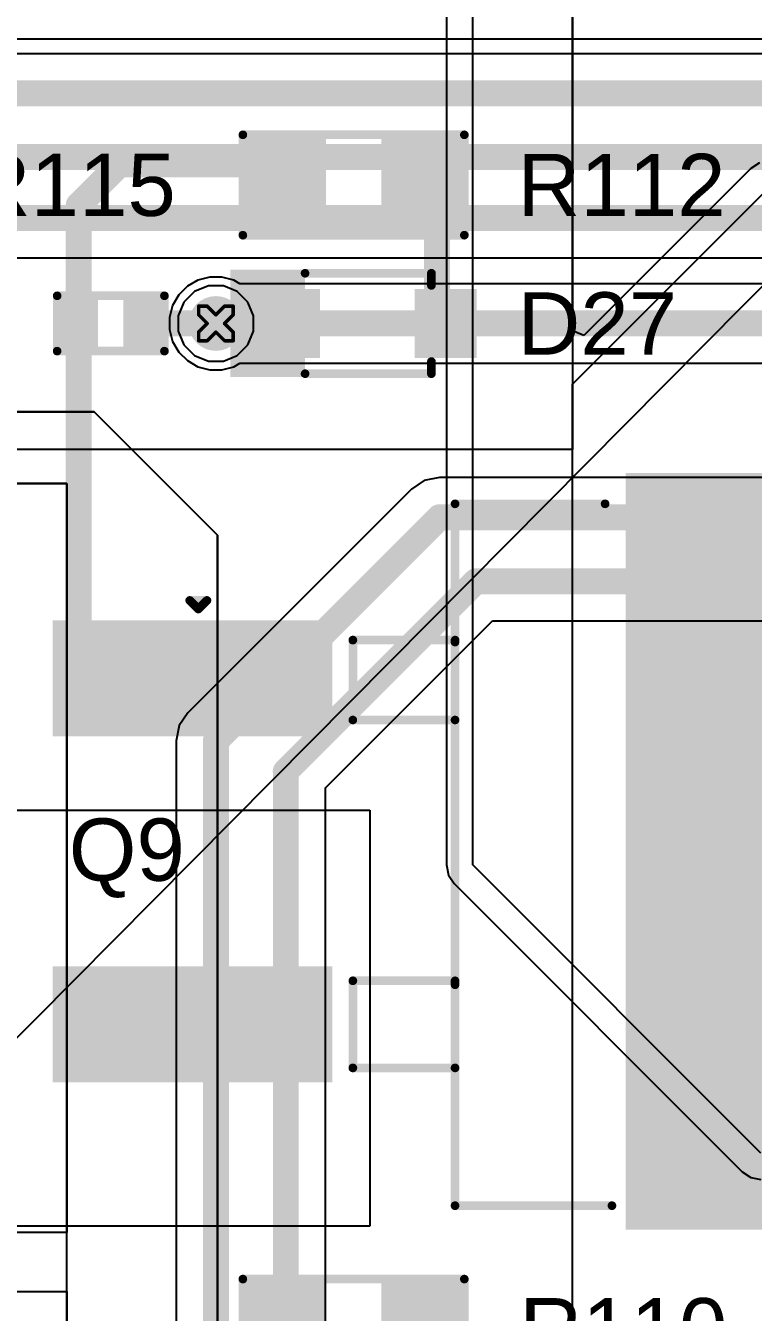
# Model space of a CAD drawing. Header units: inches. Extents: x 0 to 5379, y 0 to 5429.
# Drawn here: x 48.04 to 58.71, y 50.29 to 69.17 of the extents above; entities that cross this region are included whole.
import ezdxf

# ---------------------------------------------------------------- set-up
doc = ezdxf.new("R2010")
doc.units = ezdxf.units.IN
for name, color, linetype in [('Bottom Layer', 5, 'Continuous'), ('Bottom Solder', 6, 'Continuous'), ('Drill Drawing', 1, 'Continuous'), ('GND01', 16, 'Continuous'), ('GND02', 76, 'Continuous'), ('PWR', 156, 'Continuous'), ('SIG 01', 90, 'Continuous'), ('Top Layer', 1, 'Continuous'), ('Top Overlay', 2, 'Continuous'), ('Top Paste', 8, 'Continuous'), ('Top Solder', 216, 'Continuous'), ('Via Holes', 16, 'Continuous')]:
    doc.layers.add(name, color=color, linetype=linetype)
doc.styles.add('Arial', font='', dxfattribs={"height": 0.2})
doc.styles.get('Arial').set_extended_font_data('Arial')

# ---------------------------------------------------------------- blocks, each defined once
blk = doc.blocks.new('R___0805_82')
at = {"layer": 'Top Layer'}
for points in [[(-1.524, 0.635), (-0.508, 0.635), (-0.508, -0.635), (-1.524, -0.635)], [(0.508, 0.635), (1.524, 0.635), (1.524, -0.635), (0.508, -0.635)]]:
    blk.add_hatch(color=1, dxfattribs=at).paths.add_polyline_path(points)
at = {"layer": 'Top Paste'}
for points in [[(-1.524, 0.635), (-0.508, 0.635), (-0.508, -0.635), (-1.524, -0.635)], [(0.508, 0.635), (1.524, 0.635), (1.524, -0.635), (0.508, -0.635)]]:
    blk.add_hatch(color=8, dxfattribs=at).paths.add_polyline_path(points)
at = {"layer": 'Top Solder'}
for points in [[(-1.6256, 0.7366), (-0.4064, 0.7366), (-0.4064, -0.7366), (-1.6256, -0.7366)], [(0.4064, 0.7366), (1.6256, 0.7366), (1.6256, -0.7366), (0.4064, -0.7366)]]:
    blk.add_hatch(color=216, dxfattribs=at).paths.add_polyline_path(points)
at = {"layer": 'Top Overlay'}
for points in [[(1.6256, 0.7366, 0.127, 0.127, 0), (-1.6256, 0.7366, 0.127, 0.127, 0)], [(-1.6256, 0.7366, 0.127, 0.127, 0), (-1.6256, -0.7366, 0.127, 0.127, 0)], [(1.6256, 0.7366, 0.127, 0.127, 0), (1.6256, -0.7366, 0.127, 0.127, 0)], [(1.6256, -0.7366, 0.127, 0.127, 0), (-1.6256, -0.7366, 0.127, 0.127, 0)]]:
    blk.add_lwpolyline(points, format="xyseb", dxfattribs=at)
for points in [[(-1.65735, 0.7366, 0.0635, 0.0635, 1), (-1.59385, 0.7366, 0.0635, 0.0635, 1)], [(-1.65735, 0.7366, 0.0635, 0.0635, 1), (-1.59385, 0.7366, 0.0635, 0.0635, 1)], [(1.59385, 0.7366, 0.0635, 0.0635, 1), (1.65735, 0.7366, 0.0635, 0.0635, 1)], [(1.59385, 0.7366, 0.0635, 0.0635, 1), (1.65735, 0.7366, 0.0635, 0.0635, 1)], [(-1.65735, -0.7366, 0.0635, 0.0635, 1), (-1.59385, -0.7366, 0.0635, 0.0635, 1)], [(-1.65735, -0.7366, 0.0635, 0.0635, 1), (-1.59385, -0.7366, 0.0635, 0.0635, 1)], [(1.59385, -0.7366, 0.0635, 0.0635, 1), (1.65735, -0.7366, 0.0635, 0.0635, 1)], [(1.59385, -0.7366, 0.0635, 0.0635, 1), (1.65735, -0.7366, 0.0635, 0.0635, 1)]]:
    blk.add_lwpolyline(points, format="xyseb", close=True, dxfattribs=at)
blk = doc.blocks.new('R___0402_627')
at = {"layer": 'Top Layer'}
for points in [[(-0.699, -0.318), (-0.699, 0.318), (-0.241, 0.318), (-0.241, -0.318)], [(0.241, -0.318), (0.241, 0.318), (0.699, 0.318), (0.699, -0.318)]]:
    blk.add_hatch(color=1, dxfattribs=at).paths.add_polyline_path(points)
at = {"layer": 'Top Paste'}
for points in [[(-0.699, -0.318), (-0.699, 0.318), (-0.241, 0.318), (-0.241, -0.318)], [(0.241, -0.318), (0.241, 0.318), (0.699, 0.318), (0.699, -0.318)]]:
    blk.add_hatch(color=8, dxfattribs=at).paths.add_polyline_path(points)
at = {"layer": 'Top Solder'}
for points in [[(-0.754, -0.373), (-0.754, 0.373), (-0.186, 0.373), (-0.186, -0.373)], [(0.186, -0.373), (0.186, 0.373), (0.754, 0.373), (0.754, -0.373)]]:
    blk.add_hatch(color=216, dxfattribs=at).paths.add_polyline_path(points)
at = {"layer": 'Top Overlay'}
for points in [[(0.787, 0.406, 0.127, 0.127, 0), (-0.787, 0.406, 0.127, 0.127, 0)], [(-0.787, 0.406, 0.127, 0.127, 0), (-0.787, -0.406, 0.127, 0.127, 0)], [(0.787, 0.406, 0.127, 0.127, 0), (0.787, -0.406, 0.127, 0.127, 0)], [(0.787, -0.406, 0.127, 0.127, 0), (-0.787, -0.406, 0.127, 0.127, 0)], [(0.813, -0.432, 0.00323, 0.00323, 0), (-0.813, -0.432, 0.00323, 0.00323, 0)]]:
    blk.add_lwpolyline(points, format="xyseb", dxfattribs=at)
for points in [[(-0.819, 0.406, 0.0635, 0.0635, 1), (-0.756, 0.406, 0.0635, 0.0635, 1)], [(-0.819, 0.406, 0.0635, 0.0635, 1), (-0.756, 0.406, 0.0635, 0.0635, 1)], [(0.756, 0.406, 0.0635, 0.0635, 1), (0.819, 0.406, 0.0635, 0.0635, 1)], [(0.756, 0.406, 0.0635, 0.0635, 1), (0.819, 0.406, 0.0635, 0.0635, 1)], [(-0.819, -0.406, 0.0635, 0.0635, 1), (-0.756, -0.406, 0.0635, 0.0635, 1)], [(-0.819, -0.406, 0.0635, 0.0635, 1), (-0.756, -0.406, 0.0635, 0.0635, 1)], [(0.756, -0.406, 0.0635, 0.0635, 1), (0.819, -0.406, 0.0635, 0.0635, 1)], [(0.756, -0.406, 0.0635, 0.0635, 1), (0.819, -0.406, 0.0635, 0.0635, 1)], [(-0.814, -0.432, 0.00161, 0.00161, 1), (-0.812, -0.432, 0.00161, 0.00161, 1)], [(0.812, -0.432, 0.00161, 0.00161, 1), (0.814, -0.432, 0.00161, 0.00161, 1)]]:
    blk.add_lwpolyline(points, format="xyseb", close=True, dxfattribs=at)
blk = doc.blocks.new('R___0805_629')
at = {"layer": 'Top Layer'}
for points in [[(-1.524, 0.635), (-0.508, 0.635), (-0.508, -0.635), (-1.524, -0.635)], [(0.508, 0.635), (1.524, 0.635), (1.524, -0.635), (0.508, -0.635)]]:
    blk.add_hatch(color=1, dxfattribs=at).paths.add_polyline_path(points)
at = {"layer": 'Top Paste'}
for points in [[(-1.524, 0.635), (-0.508, 0.635), (-0.508, -0.635), (-1.524, -0.635)], [(0.508, 0.635), (1.524, 0.635), (1.524, -0.635), (0.508, -0.635)]]:
    blk.add_hatch(color=8, dxfattribs=at).paths.add_polyline_path(points)
at = {"layer": 'Top Solder'}
for points in [[(-1.6256, 0.7366), (-0.4064, 0.7366), (-0.4064, -0.7366), (-1.6256, -0.7366)], [(0.4064, 0.7366), (1.6256, 0.7366), (1.6256, -0.7366), (0.4064, -0.7366)]]:
    blk.add_hatch(color=216, dxfattribs=at).paths.add_polyline_path(points)
at = {"layer": 'Top Overlay'}
for points in [[(1.6256, 0.7366, 0.127, 0.127, 0), (-1.6256, 0.7366, 0.127, 0.127, 0)], [(-1.6256, 0.7366, 0.127, 0.127, 0), (-1.6256, -0.7366, 0.127, 0.127, 0)], [(1.6256, 0.7366, 0.127, 0.127, 0), (1.6256, -0.7366, 0.127, 0.127, 0)], [(1.6256, -0.7366, 0.127, 0.127, 0), (-1.6256, -0.7366, 0.127, 0.127, 0)]]:
    blk.add_lwpolyline(points, format="xyseb", dxfattribs=at)
for points in [[(-1.65735, 0.7366, 0.0635, 0.0635, 1), (-1.59385, 0.7366, 0.0635, 0.0635, 1)], [(-1.65735, 0.7366, 0.0635, 0.0635, 1), (-1.59385, 0.7366, 0.0635, 0.0635, 1)], [(1.59385, 0.7366, 0.0635, 0.0635, 1), (1.65735, 0.7366, 0.0635, 0.0635, 1)], [(1.59385, 0.7366, 0.0635, 0.0635, 1), (1.65735, 0.7366, 0.0635, 0.0635, 1)], [(-1.65735, -0.7366, 0.0635, 0.0635, 1), (-1.59385, -0.7366, 0.0635, 0.0635, 1)], [(-1.65735, -0.7366, 0.0635, 0.0635, 1), (-1.59385, -0.7366, 0.0635, 0.0635, 1)], [(1.59385, -0.7366, 0.0635, 0.0635, 1), (1.65735, -0.7366, 0.0635, 0.0635, 1)], [(1.59385, -0.7366, 0.0635, 0.0635, 1), (1.65735, -0.7366, 0.0635, 0.0635, 1)]]:
    blk.add_lwpolyline(points, format="xyseb", close=True, dxfattribs=at)
blk = doc.blocks.new('H2PAK_2_764')
at = {"layer": 'Top Layer'}
for points in [[(-5.5, 0.828), (-5.5, 10.328), (5.5, 10.328), (5.5, 0.828)], [(-3.34, -3.578), (-1.74, -3.578), (-1.74, -7.578), (-3.34, -7.578)], [(1.74, -3.578), (3.34, -3.578), (3.34, -7.578), (1.74, -7.578)]]:
    blk.add_hatch(color=1, dxfattribs=at).paths.add_polyline_path(points)
at = {"layer": 'Top Paste'}
for points in [[(-5.5, 0.828), (-5.5, 10.328), (5.5, 10.328), (5.5, 0.828)], [(-3.34, -3.578), (-1.74, -3.578), (-1.74, -7.578), (-3.34, -7.578)], [(1.74, -3.578), (3.34, -3.578), (3.34, -7.578), (1.74, -7.578)]]:
    blk.add_hatch(color=8, dxfattribs=at).paths.add_polyline_path(points)
at = {"layer": 'Top Solder'}
for points in [[(-5.551, 0.778), (-5.551, 10.379), (5.551, 10.379), (5.551, 0.778)], [(-3.391, -3.528), (-1.689, -3.528), (-1.689, -7.629), (-3.391, -7.629)], [(1.689, -3.528), (3.391, -3.528), (3.391, -7.629), (1.689, -7.629)]]:
    blk.add_hatch(color=216, dxfattribs=at).paths.add_polyline_path(points)
at = {"layer": 'Top Overlay'}
for points in [[(5.2, -1.725, 0.127, 0.127, 0), (5.2, 0.578, 0.127, 0.127, 0)], [(-5.1, -1.725, 0.127, 0.127, 0), (-5.1, 0.478, 0.127, 0.127, 0)], [(5.2, -1.725, 0.127, 0.127, 0), (-5.1, -1.725, 0.127, 0.127, 0)], [(-3.1, -3.225, 0.127, 0.127, 0), (-3.1, -1.725, 0.127, 0.127, 0)], [(-3.07, -1.725, 0.127, 0.127, 0), (-3.1, -1.725, 0.127, 0.127, 0)], [(-1.927, -3.225, 0.127, 0.127, 0), (-1.927, -1.725, 0.127, 0.127, 0)], [(1.9, -3.225, 0.127, 0.127, 0), (1.9, -1.725, 0.127, 0.127, 0)], [(1.959, -1.725, 0.127, 0.127, 0), (1.9, -1.725, 0.127, 0.127, 0)], [(3.178, -3.225, 0.127, 0.127, 0), (3.178, -1.725, 0.127, 0.127, 0)], [(-1.927, -3.225, 0.127, 0.127, 0), (-3.1, -3.225, 0.127, 0.127, 0)], [(3.178, -3.225, 0.127, 0.127, 0), (1.9, -3.225, 0.127, 0.127, 0)], [(-3.556, -5.493, 0.127, 0.127, 0), (-3.683, -5.366, 0.127, 0.127, 0)], [(-3.683, -5.62, 0.127, 0.127, 0), (-3.683, -5.366, 0.127, 0.127, 0)], [(-3.683, -5.62, 0.127, 0.127, 0), (-3.556, -5.493, 0.127, 0.127, 0)]]:
    blk.add_lwpolyline(points, format="xyseb", dxfattribs=at)
for points in [[(5.168, 0.578, 0.0635, 0.0635, 1), (5.232, 0.578, 0.0635, 0.0635, 1)], [(-5.132, 0.478, 0.0635, 0.0635, 1), (-5.068, 0.478, 0.0635, 0.0635, 1)], [(-5.132, -1.725, 0.0635, 0.0635, 1), (-5.068, -1.725, 0.0635, 0.0635, 1)], [(-5.132, -1.725, 0.0635, 0.0635, 1), (-5.068, -1.725, 0.0635, 0.0635, 1)], [(-3.132, -1.725, 0.0635, 0.0635, 1), (-3.068, -1.725, 0.0635, 0.0635, 1)], [(-3.132, -1.725, 0.0635, 0.0635, 1), (-3.068, -1.725, 0.0635, 0.0635, 1)], [(-3.102, -1.725, 0.0635, 0.0635, 1), (-3.039, -1.725, 0.0635, 0.0635, 1)], [(-1.959, -1.725, 0.0635, 0.0635, 1), (-1.896, -1.725, 0.0635, 0.0635, 1)], [(1.868, -1.725, 0.0635, 0.0635, 1), (1.932, -1.725, 0.0635, 0.0635, 1)], [(1.868, -1.725, 0.0635, 0.0635, 1), (1.932, -1.725, 0.0635, 0.0635, 1)], [(1.927, -1.725, 0.0635, 0.0635, 1), (1.99, -1.725, 0.0635, 0.0635, 1)], [(3.146, -1.725, 0.0635, 0.0635, 1), (3.21, -1.725, 0.0635, 0.0635, 1)], [(5.168, -1.725, 0.0635, 0.0635, 1), (5.232, -1.725, 0.0635, 0.0635, 1)], [(5.168, -1.725, 0.0635, 0.0635, 1), (5.232, -1.725, 0.0635, 0.0635, 1)], [(-3.132, -3.225, 0.0635, 0.0635, 1), (-3.068, -3.225, 0.0635, 0.0635, 1)], [(-3.132, -3.225, 0.0635, 0.0635, 1), (-3.068, -3.225, 0.0635, 0.0635, 1)], [(-1.959, -3.225, 0.0635, 0.0635, 1), (-1.896, -3.225, 0.0635, 0.0635, 1)], [(-1.959, -3.225, 0.0635, 0.0635, 1), (-1.896, -3.225, 0.0635, 0.0635, 1)], [(1.868, -3.225, 0.0635, 0.0635, 1), (1.932, -3.225, 0.0635, 0.0635, 1)], [(1.868, -3.225, 0.0635, 0.0635, 1), (1.932, -3.225, 0.0635, 0.0635, 1)], [(3.146, -3.225, 0.0635, 0.0635, 1), (3.21, -3.225, 0.0635, 0.0635, 1)], [(3.146, -3.225, 0.0635, 0.0635, 1), (3.21, -3.225, 0.0635, 0.0635, 1)], [(-3.714, -5.366, 0.0635, 0.0635, 1), (-3.651, -5.366, 0.0635, 0.0635, 1)], [(-3.714, -5.366, 0.0635, 0.0635, 1), (-3.651, -5.366, 0.0635, 0.0635, 1)], [(-3.587, -5.493, 0.0635, 0.0635, 1), (-3.524, -5.493, 0.0635, 0.0635, 1)], [(-3.587, -5.493, 0.0635, 0.0635, 1), (-3.524, -5.493, 0.0635, 0.0635, 1)], [(-3.714, -5.62, 0.0635, 0.0635, 1), (-3.651, -5.62, 0.0635, 0.0635, 1)], [(-3.714, -5.62, 0.0635, 0.0635, 1), (-3.651, -5.62, 0.0635, 0.0635, 1)]]:
    blk.add_lwpolyline(points, format="xyseb", close=True, dxfattribs=at)
blk = doc.blocks.new('SOD_323_905')
at = {"layer": 'Top Layer'}
for points in [[(-0.75, -0.45), (-1.55, -0.45), (-1.55, 0.45), (-0.75, 0.45)], [(1.55, -0.45), (0.75, -0.45), (0.75, 0.45), (1.55, 0.45)]]:
    blk.add_hatch(color=1, dxfattribs=at).paths.add_polyline_path(points)
at = {"layer": 'Top Overlay'}
for points in [[(-2.009, 0.483), (-0.917, 0.483), (-0.917, 0.788), (-2.009, 0.788)], [(-2.009, -0.508), (-1.577, -0.508), (-1.577, 0.508), (-2.009, 0.508)], [(-2.009, -0.787), (-0.917, -0.787), (-0.917, -0.482), (-2.009, -0.482)]]:
    blk.add_hatch(color=2, dxfattribs=at).paths.add_polyline_path(points)
at = {"layer": 'Top Paste'}
for points in [[(-0.75, -0.45), (-1.55, -0.45), (-1.55, 0.45), (-0.75, 0.45)], [(1.55, -0.45), (0.75, -0.45), (0.75, 0.45), (1.55, 0.45)]]:
    blk.add_hatch(color=8, dxfattribs=at).paths.add_polyline_path(points)
at = {"layer": 'Top Solder'}
for points in [[(-0.695, -0.505), (-1.605, -0.505), (-1.605, 0.505), (-0.695, 0.505)], [(1.605, -0.505), (0.695, -0.505), (0.695, 0.505), (1.605, 0.505)]]:
    blk.add_hatch(color=216, dxfattribs=at).paths.add_polyline_path(points)
at = {"layer": 'Top Overlay'}
for points in [[(-0.914, 0.737, 0.127, 0.127, 0), (0.94, 0.737, 0.127, 0.127, 0)], [(0.94, 0.559, 0.127, 0.127, 0), (0.94, 0.737, 0.127, 0.127, 0)], [(0.94, -0.737, 0.127, 0.127, 0), (0.94, -0.559, 0.127, 0.127, 0)], [(-0.914, -0.737, 0.127, 0.127, 0), (0.94, -0.737, 0.127, 0.127, 0)]]:
    blk.add_lwpolyline(points, format="xyseb", dxfattribs=at)
for points in [[(-0.946, 0.737, 0.0635, 0.0635, 1), (-0.883, 0.737, 0.0635, 0.0635, 1)], [(0.908, 0.737, 0.0635, 0.0635, 1), (0.972, 0.737, 0.0635, 0.0635, 1)], [(0.908, 0.737, 0.0635, 0.0635, 1), (0.972, 0.737, 0.0635, 0.0635, 1)], [(0.908, 0.559, 0.0635, 0.0635, 1), (0.972, 0.559, 0.0635, 0.0635, 1)], [(0.908, -0.559, 0.0635, 0.0635, 1), (0.972, -0.559, 0.0635, 0.0635, 1)], [(-0.946, -0.737, 0.0635, 0.0635, 1), (-0.883, -0.737, 0.0635, 0.0635, 1)], [(0.908, -0.737, 0.0635, 0.0635, 1), (0.972, -0.737, 0.0635, 0.0635, 1)], [(0.908, -0.737, 0.0635, 0.0635, 1), (0.972, -0.737, 0.0635, 0.0635, 1)]]:
    blk.add_lwpolyline(points, format="xyseb", close=True, dxfattribs=at)

msp = doc.modelspace()

# ---------------------------------------------------------------- hatches: boundary and pattern name
at = {"layer": 'Bottom Layer'}
h = msp.add_hatch(color=5, dxfattribs=at)
edge = h.paths.add_edge_path()
edge.add_arc((50.827, 64.803), 0.3, 0, 360)
at = {"layer": 'Bottom Solder'}
h = msp.add_hatch(color=6, dxfattribs=at)
edge = h.paths.add_edge_path()
edge.add_arc((50.827, 64.803), 0.402, 0, 360)
at = {"layer": 'GND01'}
h = msp.add_hatch(color=16, dxfattribs=at)
edge = h.paths.add_edge_path()
edge.add_arc((50.827, 64.803), 0.3, 0, 360)
at = {"layer": 'GND02'}
h = msp.add_hatch(color=76, dxfattribs=at)
edge = h.paths.add_edge_path()
edge.add_arc((50.827, 64.803), 0.3, 0, 360)
at = {"layer": 'PWR'}
h = msp.add_hatch(color=156, dxfattribs=at)
edge = h.paths.add_edge_path()
edge.add_arc((50.827, 64.803), 0.3, 0, 360)
at = {"layer": 'SIG 01'}
h = msp.add_hatch(color=90, dxfattribs=at)
edge = h.paths.add_edge_path()
edge.add_arc((50.827, 64.803), 0.3, 0, 360)
at = {"layer": 'Top Layer'}
h = msp.add_hatch(color=1, dxfattribs=at)
edge = h.paths.add_edge_path()
edge.add_arc((50.827, 64.803), 0.3, 0, 360)
at = {"layer": 'Top Solder'}
h = msp.add_hatch(color=216, dxfattribs=at)
edge = h.paths.add_edge_path()
edge.add_arc((50.827, 64.803), 0.402, 0, 360)
at = {"layer": 'Via Holes'}
h = msp.add_hatch(color=7, dxfattribs=at)
edge = h.paths.add_edge_path()
edge.add_arc((50.827, 64.803), 0.15, 0, 360)

# ---------------------------------------------------------------- linework, layer by layer
at = {"layer": 'Bottom Layer'}
for p, q in [((50.716, 65.357), (50.513, 65.272)), ((50.937, 65.357), (50.716, 65.357)), ((51.14, 65.272), (50.937, 65.357)), ((50.513, 65.272), (50.357, 65.116)), ((51.296, 65.116), (51.14, 65.272)), ((50.357, 65.116), (50.273, 64.913)), ((51.381, 64.913), (51.296, 65.116)), ((50.273, 64.913), (50.273, 64.692)), ((51.381, 64.692), (51.381, 64.913)), ((50.273, 64.692), (50.357, 64.489)), ((51.296, 64.489), (51.381, 64.692)), ((50.357, 64.489), (50.513, 64.333)), ((51.14, 64.333), (51.296, 64.489)), ((50.513, 64.333), (50.716, 64.249)), ((50.716, 64.249), (50.937, 64.249)), ((50.937, 64.249), (51.14, 64.333)), ((25.532, 63.507), (49.038, 63.507)), ((49.038, 63.507), (25.532, 63.507)), ((49.038, 63.507), (50.851, 61.694)), ((50.851, 61.694), (49.038, 63.507)), ((48.641, 62.456), (26.619, 62.456)), ((26.619, 62.456), (48.641, 62.456)), ((48.641, 0.388), (48.641, 62.456)), ((48.641, 62.456), (48.641, 51.46)), ((50.851, 61.694), (50.851, 0.388)), ((50.851, 48.259), (50.851, 61.694)), ((48.641, 51.46), (36.754, 51.46)), ((37.541, 50.597), (48.641, 50.597)), ((48.641, 50.597), (48.641, 10.492))]:
    msp.add_line(p, q, dxfattribs=at)
at = {"layer": 'Bottom Solder'}
msp.add_line((6.245, 12.319), (5379.208, 5429.208), dxfattribs=at)
at = {"layer": 'Drill Drawing'}
for points in [[(50.573, 64.93, 0.0508, 0.0508, 0), (50.573, 65.057, 0.0508, 0.0508, 0)], [(50.573, 65.057, 0.0508, 0.0508, 0), (50.7, 65.057, 0.0508, 0.0508, 0)], [(50.573, 64.93, 0.0508, 0.0508, 0), (50.7, 64.803, 0.0508, 0.0508, 0)], [(50.7, 65.057, 0.0508, 0.0508, 0), (50.827, 64.93, 0.0508, 0.0508, 0)], [(50.827, 64.93, 0.0508, 0.0508, 0), (50.954, 65.057, 0.0508, 0.0508, 0)], [(50.954, 65.057, 0.0508, 0.0508, 0), (51.081, 65.057, 0.0508, 0.0508, 0)], [(50.954, 64.803, 0.0508, 0.0508, 0), (51.081, 64.93, 0.0508, 0.0508, 0)], [(51.081, 64.93, 0.0508, 0.0508, 0), (51.081, 65.057, 0.0508, 0.0508, 0)], [(50.573, 64.676, 0.0508, 0.0508, 0), (50.7, 64.803, 0.0508, 0.0508, 0)], [(50.954, 64.803, 0.0508, 0.0508, 0), (51.081, 64.676, 0.0508, 0.0508, 0)], [(50.573, 64.549, 0.0508, 0.0508, 0), (50.573, 64.676, 0.0508, 0.0508, 0)], [(50.573, 64.549, 0.0508, 0.0508, 0), (50.7, 64.549, 0.0508, 0.0508, 0)], [(50.7, 64.549, 0.0508, 0.0508, 0), (50.827, 64.676, 0.0508, 0.0508, 0)], [(50.827, 64.676, 0.0508, 0.0508, 0), (50.954, 64.549, 0.0508, 0.0508, 0)], [(50.954, 64.549, 0.0508, 0.0508, 0), (51.081, 64.549, 0.0508, 0.0508, 0)], [(51.081, 64.549, 0.0508, 0.0508, 0), (51.081, 64.676, 0.0508, 0.0508, 0)]]:
    msp.add_lwpolyline(points, format="xyseb", dxfattribs=at)
for points in [[(50.56, 65.057, 0.0254, 0.0254, 1), (50.585, 65.057, 0.0254, 0.0254, 1)], [(50.56, 65.057, 0.0254, 0.0254, 1), (50.585, 65.057, 0.0254, 0.0254, 1)], [(50.56, 64.93, 0.0254, 0.0254, 1), (50.585, 64.93, 0.0254, 0.0254, 1)], [(50.56, 64.93, 0.0254, 0.0254, 1), (50.585, 64.93, 0.0254, 0.0254, 1)], [(50.687, 65.057, 0.0254, 0.0254, 1), (50.712, 65.057, 0.0254, 0.0254, 1)], [(50.687, 65.057, 0.0254, 0.0254, 1), (50.712, 65.057, 0.0254, 0.0254, 1)], [(50.814, 64.93, 0.0254, 0.0254, 1), (50.839, 64.93, 0.0254, 0.0254, 1)], [(50.814, 64.93, 0.0254, 0.0254, 1), (50.839, 64.93, 0.0254, 0.0254, 1)], [(50.941, 65.057, 0.0254, 0.0254, 1), (50.966, 65.057, 0.0254, 0.0254, 1)], [(50.941, 65.057, 0.0254, 0.0254, 1), (50.966, 65.057, 0.0254, 0.0254, 1)], [(51.068, 65.057, 0.0254, 0.0254, 1), (51.093, 65.057, 0.0254, 0.0254, 1)], [(51.068, 65.057, 0.0254, 0.0254, 1), (51.093, 65.057, 0.0254, 0.0254, 1)], [(51.068, 64.93, 0.0254, 0.0254, 1), (51.093, 64.93, 0.0254, 0.0254, 1)], [(51.068, 64.93, 0.0254, 0.0254, 1), (51.093, 64.93, 0.0254, 0.0254, 1)], [(50.687, 64.803, 0.0254, 0.0254, 1), (50.712, 64.803, 0.0254, 0.0254, 1)], [(50.687, 64.803, 0.0254, 0.0254, 1), (50.712, 64.803, 0.0254, 0.0254, 1)], [(50.941, 64.803, 0.0254, 0.0254, 1), (50.966, 64.803, 0.0254, 0.0254, 1)], [(50.941, 64.803, 0.0254, 0.0254, 1), (50.966, 64.803, 0.0254, 0.0254, 1)], [(50.56, 64.676, 0.0254, 0.0254, 1), (50.585, 64.676, 0.0254, 0.0254, 1)], [(50.56, 64.676, 0.0254, 0.0254, 1), (50.585, 64.676, 0.0254, 0.0254, 1)], [(50.56, 64.549, 0.0254, 0.0254, 1), (50.585, 64.549, 0.0254, 0.0254, 1)], [(50.56, 64.549, 0.0254, 0.0254, 1), (50.585, 64.549, 0.0254, 0.0254, 1)], [(50.687, 64.549, 0.0254, 0.0254, 1), (50.712, 64.549, 0.0254, 0.0254, 1)], [(50.687, 64.549, 0.0254, 0.0254, 1), (50.712, 64.549, 0.0254, 0.0254, 1)], [(50.814, 64.676, 0.0254, 0.0254, 1), (50.839, 64.676, 0.0254, 0.0254, 1)], [(50.814, 64.676, 0.0254, 0.0254, 1), (50.839, 64.676, 0.0254, 0.0254, 1)], [(50.941, 64.549, 0.0254, 0.0254, 1), (50.966, 64.549, 0.0254, 0.0254, 1)], [(50.941, 64.549, 0.0254, 0.0254, 1), (50.966, 64.549, 0.0254, 0.0254, 1)], [(51.068, 64.676, 0.0254, 0.0254, 1), (51.093, 64.676, 0.0254, 0.0254, 1)], [(51.068, 64.676, 0.0254, 0.0254, 1), (51.093, 64.676, 0.0254, 0.0254, 1)], [(51.068, 64.549, 0.0254, 0.0254, 1), (51.093, 64.549, 0.0254, 0.0254, 1)], [(51.068, 64.549, 0.0254, 0.0254, 1), (51.093, 64.549, 0.0254, 0.0254, 1)]]:
    msp.add_lwpolyline(points, format="xyseb", close=True, dxfattribs=at)
at = {"layer": 'GND01'}
for p, q in [((50.716, 65.357), (50.513, 65.272)), ((50.937, 65.357), (50.716, 65.357)), ((51.14, 65.272), (50.937, 65.357)), ((50.513, 65.272), (50.357, 65.116)), ((51.296, 65.116), (51.14, 65.272)), ((50.357, 65.116), (50.273, 64.913)), ((51.381, 64.913), (51.296, 65.116)), ((50.273, 64.913), (50.273, 64.692)), ((51.381, 64.692), (51.381, 64.913)), ((50.273, 64.692), (50.357, 64.489)), ((51.296, 64.489), (51.381, 64.692)), ((50.357, 64.489), (50.513, 64.333)), ((51.14, 64.333), (51.296, 64.489)), ((50.513, 64.333), (50.716, 64.249)), ((50.716, 64.249), (50.937, 64.249)), ((50.937, 64.249), (51.14, 64.333))]:
    msp.add_line(p, q, dxfattribs=at)
at = {"layer": 'GND02'}
for p, q in [((50.716, 65.357), (50.513, 65.272)), ((50.937, 65.357), (50.716, 65.357)), ((51.14, 65.272), (50.937, 65.357)), ((50.513, 65.272), (50.357, 65.116)), ((51.296, 65.116), (51.14, 65.272)), ((50.357, 65.116), (50.273, 64.913)), ((51.381, 64.913), (51.296, 65.116)), ((50.273, 64.913), (50.273, 64.692)), ((51.381, 64.692), (51.381, 64.913)), ((50.273, 64.692), (50.357, 64.489)), ((51.296, 64.489), (51.381, 64.692)), ((50.357, 64.489), (50.513, 64.333)), ((51.14, 64.333), (51.296, 64.489)), ((50.513, 64.333), (50.716, 64.249)), ((50.716, 64.249), (50.937, 64.249)), ((50.937, 64.249), (51.14, 64.333))]:
    msp.add_line(p, q, dxfattribs=at)
at = {"layer": 'PWR'}
for p, q in [((54.21, 99.379), (54.21, 56.857)), ((54.598, 56.857), (54.598, 99.379)), ((50.716, 65.357), (50.513, 65.272)), ((50.937, 65.357), (50.716, 65.357)), ((51.14, 65.272), (50.937, 65.357)), ((50.513, 65.272), (50.357, 65.116)), ((51.296, 65.116), (51.14, 65.272)), ((50.357, 65.116), (50.273, 64.913)), ((51.381, 64.913), (51.296, 65.116)), ((50.273, 64.913), (50.273, 64.692)), ((51.381, 64.692), (51.381, 64.913)), ((50.273, 64.692), (50.357, 64.489)), ((51.296, 64.489), (51.381, 64.692)), ((50.357, 64.489), (50.513, 64.333)), ((51.14, 64.333), (51.296, 64.489)), ((50.513, 64.333), (50.716, 64.249)), ((50.716, 64.249), (50.937, 64.249)), ((50.937, 64.249), (51.14, 64.333)), ((54.21, 56.857), (54.239, 56.708)), ((58.826, 52.629), (54.598, 56.857)), ((54.239, 56.708), (54.324, 56.582)), ((54.324, 56.582), (58.552, 52.354)), ((58.552, 52.354), (58.678, 52.27)), ((58.678, 52.27), (58.826, 52.24))]:
    msp.add_line(p, q, dxfattribs=at)
at = {"layer": 'SIG 01'}
for p, q in [((17.676, 68.978), (80.72, 68.978)), ((101.873, 68.762), (23.45, 68.762)), ((24.481, 65.768), (103.028, 65.768)), ((50.408, 65.348), (50.282, 65.221)), ((50.564, 65.437), (50.408, 65.348)), ((50.737, 65.484), (50.564, 65.437)), ((50.916, 65.484), (50.737, 65.484)), ((51.089, 65.437), (50.916, 65.484)), ((51.179, 65.385), (51.089, 65.437)), ((103.525, 65.385), (51.179, 65.385)), ((50.282, 65.221), (50.192, 65.065)), ((50.192, 65.065), (50.146, 64.892)), ((50.146, 64.892), (50.146, 64.713)), ((50.146, 64.713), (50.192, 64.54)), ((50.192, 64.54), (50.282, 64.384)), ((50.282, 64.384), (50.408, 64.258)), ((50.408, 64.258), (50.564, 64.168)), ((51.089, 64.168), (51.179, 64.22)), ((51.179, 64.22), (103.766, 64.22)), ((50.564, 64.168), (50.737, 64.122)), ((50.737, 64.122), (50.916, 64.122)), ((50.916, 64.122), (51.089, 64.168)), ((53.885, 62.498), (53.696, 62.371)), ((54.108, 62.542), (53.885, 62.498)), ((81.407, 62.542), (54.108, 62.542)), ((53.696, 62.371), (50.415, 59.09)), ((52.435, 57.987), (54.885, 60.437)), ((54.885, 60.437), (80.776, 60.437)), ((50.415, 59.09), (50.288, 58.901)), ((50.288, 58.901), (50.244, 58.678)), ((50.244, 58.678), (50.244, 48.058)), ((52.435, 31.633), (52.435, 57.987))]:
    msp.add_line(p, q, dxfattribs=at)
for points in [[(23.45, 68.18, 0.381, 0.381, 0), (102.114, 68.18, 0.381, 0.381, 0)], [(23.837, 67.246, 0.381, 0.381, 0), (102.501, 67.246, 0.381, 0.381, 0)], [(24.239, 66.351, 0.381, 0.381, 0), (103.028, 66.351, 0.381, 0.381, 0)], [(50.827, 64.803, 0.381, 0.381, 0), (103.766, 64.803, 0.381, 0.381, 0)], [(50.827, 58.678, 0.381, 0.381, 0), (54.108, 61.959, 0.381, 0.381, 0)], [(54.108, 61.959, 0.381, 0.381, 0), (81.407, 61.959, 0.381, 0.381, 0)], [(51.853, 58.228, 0.381, 0.381, 0), (54.644, 61.02, 0.381, 0.381, 0)], [(54.644, 61.02, 0.381, 0.381, 0), (81.017, 61.02, 0.381, 0.381, 0)], [(50.827, 47.705, 0.381, 0.381, 0), (50.827, 58.678, 0.381, 0.381, 0)], [(51.853, 31.633, 0.381, 0.381, 0), (51.853, 58.228, 0.381, 0.381, 0)]]:
    msp.add_lwpolyline(points, format="xyseb", dxfattribs=at)
for points in [[(50.731, 64.803, 0.191, 0.191, 1), (50.922, 64.803, 0.191, 0.191, 1)], [(54.013, 61.959, 0.191, 0.191, 1), (54.204, 61.959, 0.191, 0.191, 1)], [(54.013, 61.959, 0.191, 0.191, 1), (54.204, 61.959, 0.191, 0.191, 1)], [(54.549, 61.02, 0.191, 0.191, 1), (54.739, 61.02, 0.191, 0.191, 1)], [(54.549, 61.02, 0.191, 0.191, 1), (54.739, 61.02, 0.191, 0.191, 1)], [(50.731, 58.678, 0.191, 0.191, 1), (50.922, 58.678, 0.191, 0.191, 1)], [(50.731, 58.678, 0.191, 0.191, 1), (50.922, 58.678, 0.191, 0.191, 1)], [(51.757, 58.228, 0.191, 0.191, 1), (51.948, 58.228, 0.191, 0.191, 1)], [(51.757, 58.228, 0.191, 0.191, 1), (51.948, 58.228, 0.191, 0.191, 1)]]:
    msp.add_lwpolyline(points, format="xyseb", close=True, dxfattribs=at)
at = {"layer": 'Top Layer'}
for p, q in [((56.062, 72.417), (56.062, 62.952)), ((56.062, 64.693), (56.062, 72.415)), ((58.679, 67.077), (56.227, 64.625)), ((58.805, 67.161), (58.679, 67.077)), ((56.062, 63.911), (58.953, 66.802)), ((56.227, 64.625), (56.062, 64.693)), ((56.062, 62.952), (56.062, 63.911)), ((56.062, 62.952), (37.922, 62.952)), ((56.062, 14.605), (56.062, 62.952)), ((47.498, 57.658), (53.086, 57.658)), ((53.086, 57.658), (53.086, 51.556)), ((53.086, 51.556), (26.064, 51.556))]:
    msp.add_line(p, q, dxfattribs=at)
for points in [[(48.814, 66.542, 0.381, 0.381, 0), (49.411, 67.139, 0.381, 0.381, 0)], [(49.411, 67.139, 0.381, 0.381, 0), (51.832, 67.139, 0.381, 0.381, 0)], [(53.864, 67.139, 0.381, 0.381, 0), (54.072, 66.932, 0.381, 0.381, 0)], [(54.072, 64.93, 0.381, 0.381, 0), (54.072, 66.932, 0.381, 0.381, 0)], [(48.814, 64.803, 0.381, 0.381, 0), (48.814, 66.542, 0.381, 0.381, 0)], [(48.814, 60.205, 0.381, 0.381, 0), (48.814, 64.803, 0.381, 0.381, 0)], [(49.754, 64.803, 0.381, 0.381, 0), (50.827, 64.803, 0.381, 0.381, 0)], [(50.827, 64.803, 0.381, 0.381, 0), (51.899, 64.803, 0.381, 0.381, 0)], [(54.072, 64.93, 0.381, 0.381, 0), (54.199, 64.803, 0.381, 0.381, 0)], [(48.814, 60.205, 0.381, 0.381, 0), (49.424, 59.596, 0.381, 0.381, 0)], [(49.424, 59.596, 0.381, 0.381, 0), (50.484, 59.596, 0.381, 0.381, 0)]]:
    msp.add_lwpolyline(points, format="xyseb", dxfattribs=at)
for points in [[(49.316, 67.139, 0.191, 0.191, 1), (49.506, 67.139, 0.191, 0.191, 1)], [(49.316, 67.139, 0.191, 0.191, 1), (49.506, 67.139, 0.191, 0.191, 1)], [(51.737, 67.139, 0.191, 0.191, 1), (51.928, 67.139, 0.191, 0.191, 1)], [(53.769, 67.139, 0.191, 0.191, 1), (53.96, 67.139, 0.191, 0.191, 1)], [(53.977, 66.932, 0.191, 0.191, 1), (54.168, 66.932, 0.191, 0.191, 1)], [(53.977, 66.932, 0.191, 0.191, 1), (54.168, 66.932, 0.191, 0.191, 1)], [(48.719, 66.542, 0.191, 0.191, 1), (48.909, 66.542, 0.191, 0.191, 1)], [(48.719, 66.542, 0.191, 0.191, 1), (48.909, 66.542, 0.191, 0.191, 1)], [(48.719, 64.803, 0.191, 0.191, 1), (48.909, 64.803, 0.191, 0.191, 1)], [(48.719, 64.803, 0.191, 0.191, 1), (48.909, 64.803, 0.191, 0.191, 1)], [(49.659, 64.803, 0.191, 0.191, 1), (49.849, 64.803, 0.191, 0.191, 1)], [(50.731, 64.803, 0.191, 0.191, 1), (50.922, 64.803, 0.191, 0.191, 1)], [(50.731, 64.803, 0.191, 0.191, 1), (50.922, 64.803, 0.191, 0.191, 1)], [(51.804, 64.803, 0.191, 0.191, 1), (51.994, 64.803, 0.191, 0.191, 1)], [(53.977, 64.93, 0.191, 0.191, 1), (54.168, 64.93, 0.191, 0.191, 1)], [(53.977, 64.93, 0.191, 0.191, 1), (54.168, 64.93, 0.191, 0.191, 1)], [(54.104, 64.803, 0.191, 0.191, 1), (54.294, 64.803, 0.191, 0.191, 1)], [(48.719, 60.205, 0.191, 0.191, 1), (48.909, 60.205, 0.191, 0.191, 1)], [(48.719, 60.205, 0.191, 0.191, 1), (48.909, 60.205, 0.191, 0.191, 1)], [(49.328, 59.596, 0.191, 0.191, 1), (49.519, 59.596, 0.191, 0.191, 1)], [(49.328, 59.596, 0.191, 0.191, 1), (49.519, 59.596, 0.191, 0.191, 1)], [(50.389, 59.596, 0.191, 0.191, 1), (50.579, 59.596, 0.191, 0.191, 1)]]:
    msp.add_lwpolyline(points, format="xyseb", close=True, dxfattribs=at)
at = {"layer": 'Top Solder'}
msp.add_line((6.245, 12.319), (5379.208, 5429.208), dxfattribs=at)

# ---------------------------------------------------------------- block references
for name, p, rotation in [('R___0805_629', (52.848, 66.835), 180), ('R___0402_627', (49.284, 64.803), 180), ('H2PAK_2_764', (56.062, 57.056), 270), ('R___0805_82', (52.848, 50.042), 180)]:
    msp.add_blockref(name, p, dxfattribs=dict(rotation=rotation))
msp.add_blockref('SOD_323_905', (53.05, 64.803))

# ---------------------------------------------------------------- texts
at = {"layer": 'Top Overlay', "style": 'Arial'}
for s, p in [('R115', (47.185, 66.381)), ('R112', (55.254, 66.378)), ('D27', (55.254, 64.346)), ('Q9', (48.667, 56.624)), ('R110', (55.281, 49.585))]:
    msp.add_text(s, height=0.9144, dxfattribs=at).set_placement(p)

doc.saveas('drawing.dxf')
